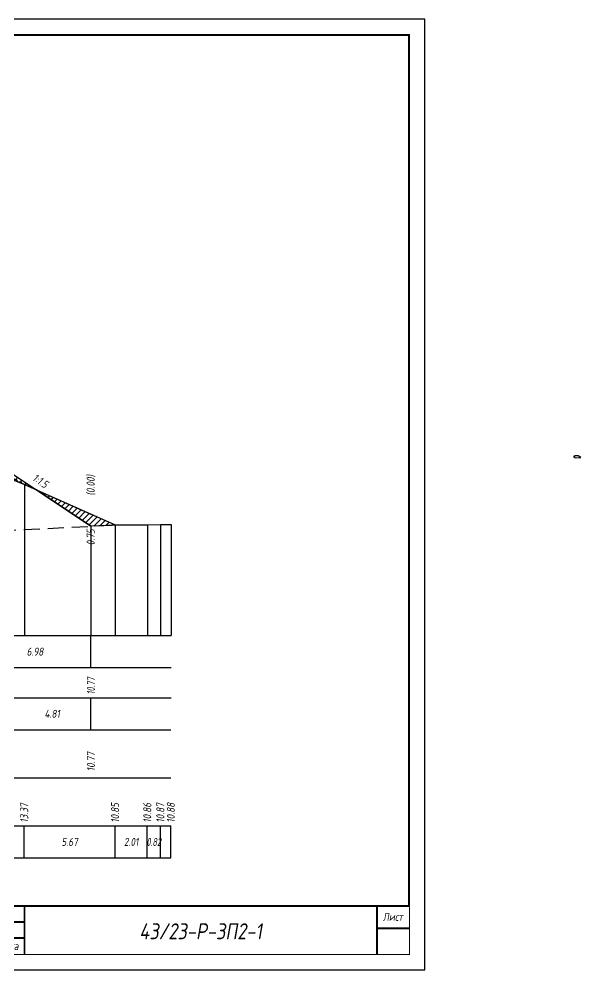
# Model space of a CAD drawing. Extents: x -717 to 1451, y -133302 to 233.
# Drawn here: x 263.2 to 438.7, y -98304.4 to -98007.4 of the extents above; entities that cross this region are included whole.
import ezdxf
from ezdxf.enums import TextEntityAlignment as Align

# ---------------------------------------------------------------- set-up
doc = ezdxf.new("R2010")
doc.units = 0
doc.linetypes.add('штриховая', pattern=[0.75, 0.5, -0.25])
for name, color, linetype in [('Зарамочное оформление', 7, 'Continuous'), ('Интерполированный поперечник', 2, 'Continuous'), ('Код_510', 7, 'Continuous'), ('Код_514', 1, 'Continuous'), ('Код_516', 1, 'Continuous'), ('Контур_0', 7, 'Continuous'), ('Контур_508', 7, 'Continuous'), ('Контур_512', 7, 'Continuous'), ('Контур_513', 7, 'Continuous'), ('Контур_818', 7, 'Continuous'), ('Красный поперечник', 1, 'Continuous'), ('Объём_2650', 7, 'Continuous'), ('Объём_2661', 7, 'Continuous'), ('Объём_2666', 7, 'Continuous'), ('Объём_2667', 7, 'Continuous'), ('Объём_2668', 7, 'Continuous'), ('Объём_2669', 7, 'Continuous'), ('Объём_2675', 7, 'Continuous'), ('Рабочие отметки', 7, 'Continuous'), ('Рабочие отметки доп.', 7, 'Continuous'), ('Таблица', 7, 'Continuous'), ('Уклоны проезжей части', 7, 'Continuous'), ('Черный поперечник', 3, 'Continuous')]:
    doc.layers.add(name, color=color, linetype=linetype)
for name, color, linetype, true_color in [('Контур_2570', 7, 'Continuous', 0x80ff00), ('Контур_2736', 4, 'Continuous', 0x00ffff), ('Контур_2737', 4, 'Continuous', 0x00ffff), ('Контур_2738', 4, 'Continuous', 0x00ffff), ('Контур_2739', 4, 'Continuous', 0x00ffff), ('Контур_2741', 4, 'Continuous', 0x00ffff), ('Контур_2742', 4, 'Continuous', 0x00ffff), ('Контур_2743', 4, 'Continuous', 0x00ffff), ('Контур_2744', 7, 'Continuous', 0xa4ffff), ('Контур_2745', 7, 'Continuous', 0xa4ffff), ('Контур_2747', 4, 'Continuous', 0x00ffff), ('Контур_2748', 4, 'Continuous', 0x00ffff), ('Контур_2749', 4, 'Continuous', 0x00ffff), ('Контур_2750', 4, 'Continuous', 0x00ffff), ('Контур_2751', 4, 'Continuous', 0x00ffff), ('Контур_2752', 4, 'Continuous', 0x00ffff), ('Контур_703', 4, 'Continuous', 0x00ffff), ('Контур_705', 4, 'Continuous', 0x00ffff), ('Контур_707', 4, 'Continuous', 0x00ffff), ('Контур_720', 131, 'Continuous', 0xaaffff), ('Объём_2563', 7, 'Continuous', 0xff8000), ('Объём_2600', 7, 'Continuous', 0x808000)]:
    doc.layers.add(name, color=color, linetype=linetype, true_color=true_color)
doc.styles.add('М', font='romand.shx', dxfattribs={"width": 0.8, "oblique": 10, "height": 2.5})

# ---------------------------------------------------------------- blocks, each defined once
blk = doc.blocks.new('Штамп')
at = {"linetype": 'Continuous'}
blk.add_wipeout([(199.95, -411.25), (384.95, -411.25), (384.95, -426.25), (199.95, -426.25)], dxfattribs=at).dxf.layer = 'Зарамочное оформление'
at = {"layer": 'Зарамочное оформление', "linetype": 'Continuous', "lineweight": -3, "const_width": 0.6, "flags": 128}
for points in [[(199.95, -426.25), (199.95, -411.25), (384.95, -411.25)], [(209.95, -411.25), (209.95, -426.25)], [(219.95, -411.25), (219.95, -426.25)], [(229.95, -411.25), (229.95, -426.25)], [(239.95, -411.25), (239.95, -426.25)], [(254.95, -411.25), (254.95, -426.25)], [(264.95, -411.25), (264.95, -426.25)], [(374.95, -411.25), (374.95, -426.25)], [(199.95, -416.25), (264.95, -416.25)], [(374.95, -418.25), (384.95, -418.25)], [(199.95, -421.25), (264.95, -421.25)]]:
    blk.add_lwpolyline(points, dxfattribs=at)
at = {"linetype": 'Continuous', "insert": (319.95, -419.17), "char_height": 5, "width": 110, "attachment_point": 5, "style": 'М'}
blk.add_mtext('{\\Q10;\\W0.8;43/23-Р-ЗП2-1}', dxfattribs=at)
at = {"layer": 'Зарамочное оформление', "linetype": 'Continuous', "style": 'М', "oblique": 10}
for s, width, p in [('Лист', 0.8, (379.95, -414.66)), ('Изм.', 0.8, (204.95, -423.75)), ('Кол.уч.', 0.7, (214.95, -423.75)), ('Лист', 0.8, (224.95, -423.75)), ('N док.', 0.7, (235.28, -423.75)), ('Подпись', 0.8, (247.45, -423.75)), ('Дата', 0.8, (259.95, -423.75))]:
    blk.add_text(s, height=2.5, dxfattribs=dict(at, width=width)).set_placement(p, align=Align.MIDDLE_CENTER)
blk = doc.blocks.new('шифр')
blk.add_blockref('Штамп', (0, -97933))

msp = doc.modelspace()

# ---------------------------------------------------------------- hatches: boundary and pattern name
at = {"layer": 'Объём_2600'}
h = msp.add_hatch(dxfattribs=at)
h.set_pattern_fill('HONEY', color=5, scale=0.3)
h.paths.add_polyline_path([(264.921, -98152.829), (257.174, -98149.663), (261.63, -98149.797), (268.696, -98154.508)])
h = msp.add_hatch(dxfattribs=at)
h.set_pattern_fill('ANSI31', color=6, scale=0.4)
h.paths.add_polyline_path([(285.683, -98165.832), (268.696, -98154.508), (293.283, -98165.441), (293.304, -98165.441), (293.304, -98165.456)])

# ---------------------------------------------------------------- linework, layer by layer
at = {"flags": 128}
msp.add_lwpolyline([(-30.054, -98304.421), (389.946, -98304.421), (389.946, -98007.421), (-30.054, -98007.421)], close=True, dxfattribs=at)
at = {"const_width": 0.6, "flags": 128}
msp.add_lwpolyline([(-10.054, -98299.421), (384.946, -98299.421), (384.946, -98012.421), (-10.054, -98012.421)], close=True, dxfattribs=at)
at = {"layer": 'Код_510'}
for p, q in [((264.866, -98269.421), (264.866, -98259.421)), ((293.229, -98269.421), (293.229, -98259.421)), ((303.274, -98269.421), (303.274, -98259.421)), ((307.368, -98269.421), (307.368, -98259.421)), ((310.629, -98269.421), (310.629, -98259.421))]:
    msp.add_line(p, q, dxfattribs=at)
at = {"layer": 'Код_514'}
msp.add_line((285.683, -98210), (285.683, -98200), dxfattribs=at)
at = {"layer": 'Код_516'}
msp.add_line((285.629, -98229.421), (285.629, -98219.421), dxfattribs=at)
at = {"layer": 'Контур_0', "flags": 128}
for points in [[(250.804, -98142.58), (285.683, -98165.832), (285.683, -98165.832), (285.683, -98165.832), (285.683, -98165.832), (285.683, -98165.832), (285.683, -98165.832), (285.683, -98165.832), (285.683, -98165.832), (285.683, -98165.832), (285.683, -98165.832), (285.683, -98165.832), (285.683, -98165.832), (285.683, -98165.832), (285.683, -98165.832), (285.683, -98165.832)], [(250.804, -98142.58), (285.683, -98165.832), (285.683, -98165.832), (285.683, -98165.832), (285.683, -98165.832), (285.683, -98165.832), (285.683, -98165.832), (285.683, -98165.832), (285.683, -98165.832), (285.683, -98165.832), (285.683, -98165.832), (285.683, -98165.832), (285.683, -98165.832), (285.683, -98165.832), (285.683, -98165.832), (285.683, -98165.832), (285.683, -98165.832), (285.683, -98165.832), (285.683, -98165.832), (285.683, -98165.832), (285.683, -98165.832), (285.683, -98165.832), (285.683, -98165.832), (285.683, -98165.832), (285.683, -98165.832), (285.683, -98165.832), (285.683, -98165.832), (285.683, -98165.832), (285.683, -98165.832), (285.683, -98165.832)]]:
    msp.add_lwpolyline(points, dxfattribs=at)
at = {"layer": 'Контур_2570', "flags": 128}
msp.add_lwpolyline([(249.191, -98146.401), (264.921, -98152.829), (293.283, -98165.441), (303.328, -98165.393), (307.422, -98165.315), (310.683, -98165.258)], dxfattribs=at)
at = {"layer": 'Контур_2736', "flags": 128}
msp.add_lwpolyline([(250.804, -98142.58), (285.683, -98165.832)], dxfattribs=at)
at = {"layer": 'Контур_2737', "flags": 128}
msp.add_lwpolyline([(285.683, -98165.832), (285.683, -98165.832)], dxfattribs=at)
at = {"layer": 'Контур_2738', "flags": 128}
msp.add_lwpolyline([(285.683, -98165.832), (285.683, -98165.832)], dxfattribs=at)
at = {"layer": 'Контур_2739', "flags": 128}
msp.add_lwpolyline([(285.683, -98165.832), (285.683, -98165.832)], dxfattribs=at)
at = {"layer": 'Контур_2741', "flags": 128}
msp.add_lwpolyline([(285.683, -98165.832), (285.683, -98165.832)], dxfattribs=at)
at = {"layer": 'Контур_2742', "flags": 128}
msp.add_lwpolyline([(285.683, -98165.832), (285.683, -98165.832)], dxfattribs=at)
at = {"layer": 'Контур_2743', "flags": 128}
msp.add_lwpolyline([(285.683, -98165.832), (285.683, -98165.832)], dxfattribs=at)
at = {"layer": 'Контур_2744', "flags": 128}
msp.add_lwpolyline([(285.683, -98165.832), (285.683, -98165.832)], dxfattribs=at)
msp.add_lwpolyline([(285.683, -98165.832), (285.683, -98165.832)], dxfattribs=at)
msp.add_lwpolyline([(285.683, -98165.832), (285.683, -98165.832)], dxfattribs=at)
msp.add_lwpolyline([(285.683, -98165.832), (285.683, -98165.832)], dxfattribs=at)
msp.add_lwpolyline([(285.683, -98165.832), (285.683, -98165.832)], dxfattribs=at)
msp.add_lwpolyline([(285.683, -98165.832), (285.683, -98165.832)], dxfattribs=at)
at = {"layer": 'Контур_2745', "flags": 128}
msp.add_lwpolyline([(285.683, -98165.832), (285.683, -98165.832)], dxfattribs=at)
msp.add_lwpolyline([(285.683, -98165.832), (285.683, -98165.832)], dxfattribs=at)
msp.add_lwpolyline([(285.683, -98165.832), (285.683, -98165.832)], dxfattribs=at)
msp.add_lwpolyline([(285.683, -98165.832), (285.683, -98165.832)], dxfattribs=at)
msp.add_lwpolyline([(285.683, -98165.832), (285.683, -98165.832)], dxfattribs=at)
msp.add_lwpolyline([(285.683, -98165.832), (285.683, -98165.832)], dxfattribs=at)
at = {"layer": 'Контур_2747', "flags": 128}
msp.add_lwpolyline([(285.683, -98165.832), (285.683, -98165.832)], dxfattribs=at)
at = {"layer": 'Контур_2748', "flags": 128}
msp.add_lwpolyline([(285.683, -98165.832), (285.683, -98165.832)], dxfattribs=at)
at = {"layer": 'Контур_2749', "flags": 128}
msp.add_lwpolyline([(285.683, -98165.832), (285.683, -98165.832)], dxfattribs=at)
at = {"layer": 'Контур_2750', "flags": 128}
msp.add_lwpolyline([(285.683, -98165.832), (285.683, -98165.832)], dxfattribs=at)
at = {"layer": 'Контур_2751', "flags": 128}
msp.add_lwpolyline([(285.683, -98165.832), (285.683, -98165.832)], dxfattribs=at)
at = {"layer": 'Контур_2752', "flags": 128}
msp.add_lwpolyline([(285.683, -98165.832), (285.683, -98165.832)], dxfattribs=at)
at = {"layer": 'Контур_508', "flags": 128}
msp.add_lwpolyline([(105, -98176.006), (106.849, -98177.238), (107.151, -98177.238), (109.151, -98177.238), (109.454, -98177.238), (111.826, -98175.657), (111.826, -98174.455), (149.017, -98149.661), (203.054, -98148.04), (261.63, -98149.797), (285.683, -98165.832)], dxfattribs=at)
at = {"layer": 'Контур_512', "flags": 128}
msp.add_lwpolyline([(105, -98176.006), (106.849, -98177.238), (107.151, -98177.238), (109.151, -98177.238), (109.454, -98177.238), (111.826, -98175.657), (111.826, -98174.455), (149.017, -98149.661), (203.054, -98148.04), (261.63, -98149.797), (285.683, -98165.832)], dxfattribs=at)
at = {"layer": 'Контур_513', "flags": 128}
msp.add_lwpolyline([(105, -98176.006), (106.849, -98177.238), (107.151, -98177.238), (109.151, -98177.238), (109.454, -98177.238), (111.826, -98175.657), (111.826, -98174.455), (149.017, -98149.661), (203.054, -98148.04), (261.63, -98149.797), (285.683, -98165.832)], dxfattribs=at)
at = {"layer": 'Контур_703', "flags": 128}
for points in [[(250.804, -98142.58), (285.683, -98165.832)], [(285.683, -98165.832), (285.683, -98165.832)]]:
    msp.add_lwpolyline(points, dxfattribs=at)
at = {"layer": 'Контур_705', "flags": 128}
msp.add_lwpolyline([(285.683, -98165.832), (285.683, -98165.832)], dxfattribs=at)
at = {"layer": 'Контур_707', "flags": 128}
msp.add_lwpolyline([(285.683, -98165.832), (285.683, -98165.832)], dxfattribs=at)
at = {"layer": 'Контур_720', "flags": 128}
msp.add_lwpolyline([(285.683, -98165.832), (285.683, -98165.832)], dxfattribs=at)
at = {"layer": 'Контур_818', "flags": 128}
msp.add_lwpolyline([(105, -98175.554), (107.558, -98175.497), (114.885, -98174.995), (114.885, -98174.995), (139.12, -98158.407), (148.167, -98151.618), (148.167, -98150.868), (149.419, -98150.719), (154.985, -98149.169), (155.101, -98149.342), (155.485, -98149.936), (165.485, -98149.431), (198.4, -98148.1), (203.054, -98147.961), (229.9, -98147.157), (241.177, -98146.811), (241.677, -98146.061), (243.554, -98146.048), (249.191, -98146.401), (264.921, -98152.829), (285.683, -98162.062)], dxfattribs=at)
at = {"layer": 'Красный поперечник'}
for p, q in [((250.804, -98142.58), (285.683, -98165.832)), ((285.683, -98165.832), (285.683, -98200))]:
    msp.add_line(p, q, dxfattribs=at)
at = {"layer": 'Объём_2563', "color": 250, "flags": 128}
msp.add_lwpolyline([(436.681, -98144.27), (436.856, -98144.445), (438.656, -98144.391), (437.781, -98143.807), (436.881, -98143.834), (436.882, -98144), (436.381, -98144), (436.381, -98144.279), (436.681, -98144.27)], dxfattribs=at)
at = {"layer": 'Объём_2600', "color": 5, "flags": 128}
msp.add_lwpolyline([(264.921, -98152.829), (257.174, -98149.663), (261.63, -98149.797), (268.696, -98154.508), (264.921, -98152.829), (264.921, -98152.829)], dxfattribs=at)
at = {"layer": 'Объём_2650', "color": 6, "flags": 128}
msp.add_lwpolyline([(285.683, -98165.832), (268.696, -98154.508), (293.283, -98165.441), (293.304, -98165.441), (293.304, -98165.456), (285.683, -98165.832), (285.683, -98165.832)], dxfattribs=at)
at = {"layer": 'Объём_2661', "flags": 128}
msp.add_lwpolyline([(250.804, -98142.58), (285.683, -98165.832)], dxfattribs=at)
at = {"layer": 'Объём_2666', "flags": 128}
msp.add_lwpolyline([(250.804, -98142.58), (285.683, -98165.832)], dxfattribs=at)
at = {"layer": 'Объём_2667', "flags": 128}
msp.add_lwpolyline([(285.683, -98165.832), (285.683, -98165.832)], dxfattribs=at)
msp.add_lwpolyline([(285.683, -98165.832), (285.683, -98165.832)], dxfattribs=at)
at = {"layer": 'Объём_2668', "flags": 128}
msp.add_lwpolyline([(285.683, -98165.832), (285.683, -98165.832)], dxfattribs=at)
msp.add_lwpolyline([(285.683, -98165.832), (285.683, -98165.832)], dxfattribs=at)
at = {"layer": 'Объём_2669', "flags": 128}
msp.add_lwpolyline([(285.683, -98165.832), (285.683, -98165.832)], dxfattribs=at)
msp.add_lwpolyline([(285.683, -98165.832), (285.683, -98165.832)], dxfattribs=at)
at = {"layer": 'Объём_2675', "flags": 128}
msp.add_lwpolyline([(285.683, -98165.832), (285.683, -98165.832)], dxfattribs=at)
msp.add_lwpolyline([(285.683, -98165.832), (285.683, -98165.832)], dxfattribs=at)
msp.add_lwpolyline([(285.683, -98165.832), (285.683, -98165.832)], dxfattribs=at)
msp.add_lwpolyline([(285.683, -98165.832), (285.683, -98165.832)], dxfattribs=at)
msp.add_lwpolyline([(285.683, -98165.832), (285.683, -98165.832)], dxfattribs=at)
msp.add_lwpolyline([(285.683, -98165.832), (285.683, -98165.832)], dxfattribs=at)
msp.add_lwpolyline([(285.683, -98165.832), (285.683, -98165.832)], dxfattribs=at)
msp.add_lwpolyline([(285.683, -98165.832), (285.683, -98165.832)], dxfattribs=at)
msp.add_lwpolyline([(285.683, -98165.832), (285.683, -98165.832)], dxfattribs=at)
msp.add_lwpolyline([(285.683, -98165.832), (285.683, -98165.832)], dxfattribs=at)
msp.add_lwpolyline([(285.683, -98165.832), (285.683, -98165.832)], dxfattribs=at)
msp.add_lwpolyline([(285.683, -98165.832), (285.683, -98165.832)], dxfattribs=at)
at = {"layer": 'Таблица'}
for p, q in [((80, -98200), (310.683, -98200)), ((80, -98210), (310.683, -98210)), ((80, -98219.421), (310.683, -98219.421)), ((79.946, -98229.421), (310.629, -98229.421)), ((79.946, -98244.421), (310.629, -98244.421)), ((79.946, -98259.421), (310.629, -98259.421)), ((79.946, -98269.421), (310.629, -98269.421))]:
    msp.add_line(p, q, dxfattribs=at)
at = {"layer": 'Черный поперечник', "color": 7}
for p, q in [((264.921, -98152.829), (264.921, -98200)), ((293.283, -98165.441), (293.283, -98200)), ((303.328, -98165.393), (303.328, -98200)), ((307.422, -98165.315), (307.422, -98200)), ((310.683, -98165.258), (310.683, -98200))]:
    msp.add_line(p, q, dxfattribs=at)
at = {"layer": 'Черный поперечник', "flags": 128}
msp.add_lwpolyline([(249.191, -98146.401), (264.921, -98152.829), (293.283, -98165.441), (303.328, -98165.393), (307.422, -98165.315), (310.683, -98165.258)], dxfattribs=at)

# ---------------------------------------------------------------- texts
at = {"linetype": 'Continuous', "style": 'М', "oblique": 10, "width": 0.8}
msp.add_text('321', height=2.5, dxfattribs=at).set_placement((380.312, -98295.509), align=Align.MIDDLE)
at = {"layer": 'Код_510', "style": 'М', "oblique": 10, "width": 0.8}
for s, p in [('13.37', (264.866, -98258.421)), ('10.85', (293.229, -98258.421)), ('10.86', (303.274, -98258.421)), ('10.87', (307.368, -98258.421)), ('10.88', (310.629, -98258.421))]:
    msp.add_text(s, height=2.5, rotation=90, dxfattribs=at).set_placement(p, align=Align.MIDDLE_LEFT)
at = {"layer": 'Код_510', "style": 'М', "oblique": 10}
for s, width, p in [('5.67', 0.8, (279.048, -98264.421)), ('2.01', 0.8, (298.251, -98264.421)), ('0.82', 0.6, (305.321, -98264.421))]:
    msp.add_text(s, height=2.5, dxfattribs=dict(at, width=width)).set_placement(p, align=Align.MIDDLE_CENTER)
at = {"layer": 'Код_514', "style": 'М', "oblique": 10, "width": 0.8}
msp.add_text('6.98', height=2.5, dxfattribs=at).set_placement((268.243, -98205), align=Align.MIDDLE_CENTER)
at = {"layer": 'Код_514', "style": 'М', "oblique": 10, "width": 0.7}
msp.add_text('10.77', height=2.5, rotation=90, dxfattribs=at).set_placement((285.683, -98218.382), align=Align.MIDDLE_LEFT)
at = {"layer": 'Код_516', "style": 'М', "oblique": 10, "width": 0.8}
msp.add_text('4.81', height=2.5, dxfattribs=at).set_placement((273.602, -98224.421), align=Align.MIDDLE_CENTER)
msp.add_text('10.77', height=2.5, rotation=90, dxfattribs=at).set_placement((285.683, -98242.371), align=Align.MIDDLE_LEFT)
at = {"layer": 'Рабочие отметки', "color": 1, "style": 'М', "oblique": 10, "width": 0.8}
msp.add_text('0.75', height=2.5, rotation=90, dxfattribs=at).set_placement((285.605, -98166.763), align=Align.MIDDLE_RIGHT)
at = {"layer": 'Рабочие отметки доп.', "color": 1, "style": 'М', "oblique": 10, "width": 0.8}
msp.add_text('(0.00)', height=2.5, rotation=90, dxfattribs=at).set_placement((285.605, -98156.263), align=Align.MIDDLE_LEFT)
at = {"layer": 'Уклоны проезжей части', "color": 1, "style": 'М', "oblique": 10, "width": 0.8}
msp.add_text('1:1.5', height=2.5, rotation=326.30994, dxfattribs=at).set_placement((268.798, -98153.374), align=Align.BOTTOM_CENTER)

# ---------------------------------------------------------------- next in the draw order: block references
msp.add_blockref('шифр', (0, 59.829))

# ---------------------------------------------------------------- next in the draw order: linework, layer by layer
at = {"layer": 'Интерполированный поперечник', "linetype": 'штриховая', "ltscale": 10, "flags": 128}
msp.add_lwpolyline([(114.897, -98174.26), (293.304, -98165.456)], dxfattribs=at)

doc.saveas('drawing.dxf')
